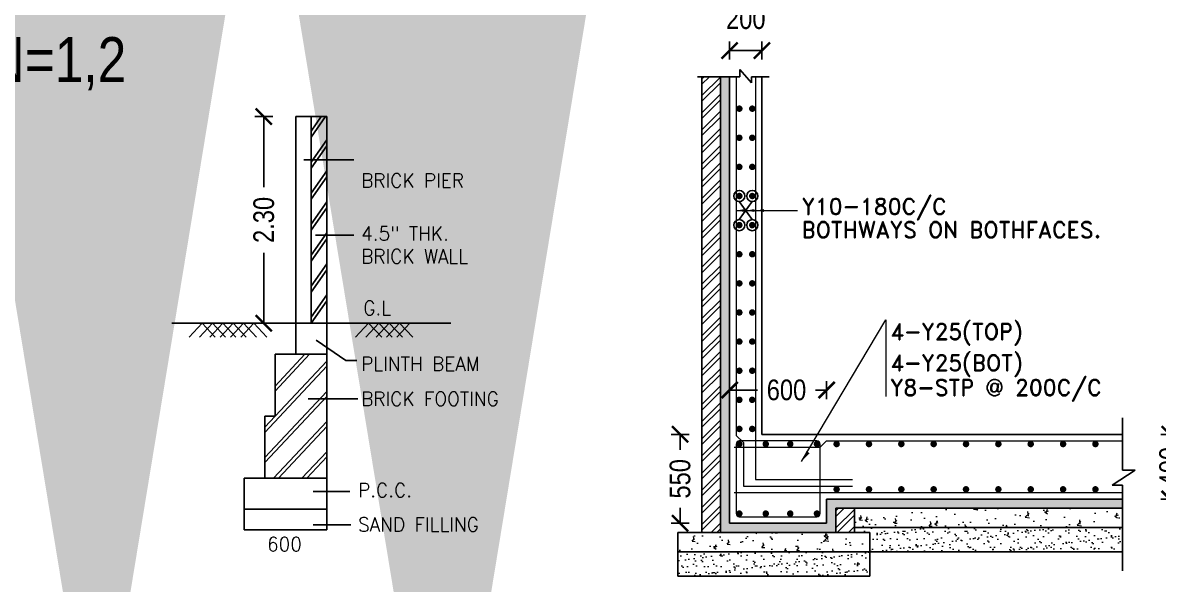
# Model space of a CAD drawing. Header units: metres. Extents: x 144 to 1259, y -1474 to -210.
# Drawn here: x 1181.23 to 1193.86, y -1193.23 to -1186.98 of the extents above; entities that cross this region are included whole.
import ezdxf

# ---------------------------------------------------------------- set-up
doc = ezdxf.new("R2010")
doc.units = ezdxf.units.M
for name, color, linetype in [('2CON', 1, 'Continuous'), ('BLK_1_FLR_1_BLT_UP_AREA_DEDUCT', 1, 'Continuous'), ('COMPOUNDWALL', 58, 'Continuous'), ('wall', 2, 'Continuous')]:
    doc.layers.add(name, color=color, linetype=linetype)
for name, color, linetype, lineweight in [('5CON', 2, 'Continuous', 9), ('COL', 242, 'Continuous', 9), ('TEXT', 4, 'Continuous', 18)]:
    doc.layers.add(name, color=color, linetype=linetype, lineweight=lineweight)
doc.styles.add('ROMAND', font='ROMAND.SHX')
doc.styles.add('RS1', font='romans.shx', dxfattribs={"width": 0.75})
doc.styles.get("Standard").update_dxf_attribs({"font": 'swissck.ttf'})
doc.styles.add('STYLE1', font='swissck.ttf', dxfattribs={"height": 0.23})
doc.styles.add('T1', font='ROMANS.shx', dxfattribs={"width": 0.96, "height": 4})
doc.dimstyles.new('DIM-25', dxfattribs={"dimscale": 0.25, "dimtxt": 200, "dimasz": 100, "dimexe": 25, "dimexo": 25, "dimgap": 35, "dimtad": 1, "dimdec": 0, "dimrnd": 5, "dimzin": 0, "dimdsep": 46, "dimtxsty": 'RS1', "dimblk": 'ARCHTICK', "dimcen": 100, "dimdle": 25, "dimclrd": 8, "dimclre": 8, "dimclrt": 4, "dimadec": 0, "dimazin": 0, "dimtfac": 0.5, "dimtdec": 0, "dimtmove": 1, "dimatfit": 0, "dimfxl": 0, "dimfrac": 1, "dimtolj": 1, "dimtzin": 0, "dimarcsym": 0})
doc.dimstyles.get("Standard").update_dxf_attribs({"dimtxt": 0.23, "dimasz": 0.18, "dimexe": 0.1, "dimexo": 0, "dimgap": 0.09, "dimtad": 0, "dimzin": 0, "dimdsep": 46, "dimtxsty": 'STYLE1', "dimblk": 'ARCHTICK', "dimcen": 0.09, "dimadec": 0, "dimazin": 0, "dimtfac": 1, "dimtofl": 0, "dimtmove": 2, "dimatfit": 3, "dimfxl": 0, "dimtolj": 1, "dimtzin": 0, "dimarcsym": 0})

# ---------------------------------------------------------------- blocks, each defined once
blk = doc.blocks.new('_ArchTick')
at = {"color": 0, "const_width": 0.15}
blk.add_lwpolyline([(-0.5, -0.5), (0.5, 0.5)], dxfattribs=at)
blk = doc.blocks.new('*D268')
at = {"layer": 'COMPOUNDWALL', "color": 0, "lineweight": -2}
for p, q in [((1184.01, -1188.021), (1183.81, -1188.021)), ((1183.91, -1188.021), (1183.91, -1188.805)), ((1183.91, -1190.321), (1183.91, -1189.536)), ((1184.01, -1190.321), (1183.81, -1190.321))]:
    blk.add_line(p, q, dxfattribs=at)
at = {"layer": 'Defpoints', "color": 0}
for p in [(1183.91, -1188.021), (1184.265, -1188.021), (1184.265, -1190.321)]:
    blk.add_point(p, dxfattribs=at)
at = {"layer": 'COMPOUNDWALL', "color": 0, "lineweight": -2, "xscale": 0.18, "yscale": 0.18, "zscale": 0.18}
for p, rotation in [((1183.91, -1188.021), 90), ((1183.91, -1190.321), 270)]:
    blk.add_blockref('_ArchTick', p, dxfattribs=dict(at, rotation=rotation))
at = {"layer": 'COMPOUNDWALL', "color": 0, "lineweight": 30, "insert": (1183.91, -1189.171), "char_height": 0.23, "attachment_point": 5, "rotation": 90, "style": 'STYLE1'}
blk.add_mtext('\\A1;2.30', dxfattribs=at)
blk = doc.blocks.new('*D343')
at = {"color": 0, "lineweight": -2}
for p, q in [((1189.094, -1191.164), (1189.094, -1190.964)), ((1190.174, -1191.164), (1190.174, -1190.964)), ((1189.094, -1191.064), (1189.404, -1191.064)), ((1190.174, -1191.064), (1190.05, -1191.064))]:
    blk.add_line(p, q, dxfattribs=at)
at = {"layer": 'Defpoints', "color": 0}
for p in [(1190.174, -1191.064), (1189.094, -1191.557), (1190.174, -1191.557)]:
    blk.add_point(p, dxfattribs=at)
at = {"color": 0, "lineweight": -2, "xscale": 0.18, "yscale": 0.18, "zscale": 0.18, "rotation": 180}
blk.add_blockref('_ArchTick', (1189.094, -1191.064), dxfattribs=at)
at = {"color": 0, "lineweight": -2, "xscale": 0.18, "yscale": 0.18, "zscale": 0.18}
blk.add_blockref('_ArchTick', (1190.174, -1191.064), dxfattribs=at)
at = {"color": 0, "insert": (1189.727, -1191.064), "char_height": 0.23, "attachment_point": 5, "style": 'STYLE1'}
blk.add_mtext('\\A1;600', dxfattribs=at)
blk = doc.blocks.new('*D344')
at = {"color": 0, "lineweight": -2}
for p, q in [((1188.643, -1191.557), (1188.443, -1191.557)), ((1188.543, -1191.557), (1188.543, -1191.73)), ((1188.543, -1192.547), (1188.543, -1192.375)), ((1188.643, -1192.547), (1188.443, -1192.547))]:
    blk.add_line(p, q, dxfattribs=at)
at = {"layer": 'Defpoints', "color": 0}
for p in [(1188.543, -1191.557), (1189.094, -1191.557), (1189.094, -1192.547)]:
    blk.add_point(p, dxfattribs=at)
at = {"color": 0, "lineweight": -2, "xscale": 0.18, "yscale": 0.18, "zscale": 0.18}
for p, rotation in [((1188.543, -1191.557), 90), ((1188.543, -1192.547), 270)]:
    blk.add_blockref('_ArchTick', p, dxfattribs=dict(at, rotation=rotation))
at = {"color": 0, "insert": (1188.543, -1192.052), "char_height": 0.23, "attachment_point": 5, "rotation": 90, "style": 'STYLE1'}
blk.add_mtext('\\A1;550', dxfattribs=at)
blk = doc.blocks.new('*D345')
at = {"color": 0, "lineweight": -2}
for p, q in [((1193.992, -1191.557), (1193.992, -1191.377)), ((1193.892, -1191.557), (1194.092, -1191.557)), ((1193.892, -1192.277), (1194.092, -1192.277)), ((1193.992, -1192.277), (1193.992, -1192.457))]:
    blk.add_line(p, q, dxfattribs=at)
at = {"layer": 'Defpoints', "color": 0}
for p in [(1193.466, -1191.557), (1193.466, -1192.277), (1193.992, -1192.277)]:
    blk.add_point(p, dxfattribs=at)
at = {"color": 0, "lineweight": -2, "xscale": 0.18, "yscale": 0.18, "zscale": 0.18}
for p, rotation in [((1193.992, -1191.557), 270), ((1193.992, -1192.277), 90)]:
    blk.add_blockref('_ArchTick', p, dxfattribs=dict(at, rotation=rotation))
at = {"color": 0, "insert": (1193.992, -1191.917), "char_height": 0.23, "attachment_point": 5, "rotation": 90, "style": 'STYLE1'}
blk.add_mtext('\\A1;400', dxfattribs=at)
blk = doc.blocks.new('*D346')
at = {"color": 0, "lineweight": -2}
for p, q in [((1189.094, -1187.386), (1189.094, -1187.186)), ((1189.454, -1187.386), (1189.454, -1187.186)), ((1189.094, -1187.286), (1189.454, -1187.286))]:
    blk.add_line(p, q, dxfattribs=at)
at = {"layer": 'Defpoints', "color": 0}
for p in [(1189.454, -1187.286), (1189.094, -1187.577), (1189.454, -1187.577)]:
    blk.add_point(p, dxfattribs=at)
at = {"color": 0, "lineweight": -2, "xscale": 0.18, "yscale": 0.18, "zscale": 0.18, "rotation": 180}
blk.add_blockref('_ArchTick', (1189.094, -1187.286), dxfattribs=at)
at = {"color": 0, "lineweight": -2, "xscale": 0.18, "yscale": 0.18, "zscale": 0.18}
blk.add_blockref('_ArchTick', (1189.454, -1187.286), dxfattribs=at)
at = {"color": 0, "insert": (1189.274, -1186.933), "char_height": 0.23, "attachment_point": 5, "style": 'STYLE1'}
blk.add_mtext('\\A1;200', dxfattribs=at)

msp = doc.modelspace()

# ---------------------------------------------------------------- hatches: boundary and pattern name
at = {"layer": '2CON'}
h = msp.add_hatch(dxfattribs=at)
h.set_pattern_fill('ANSI32', scale=0.36, style=0)
h.set_pattern_definition([(45, (27064.08195, 14644.22318), (-0.0954594163, 0.0954594163), []), (45, (27064.14559, 14644.22318), (-0.0954594163, 0.0954594163), [])])
h.paths.add_polyline_path([(1188.993, -1187.577), (1188.786, -1187.577), (1188.786, -1192.648), (1188.993, -1192.648)])
h = msp.add_hatch(dxfattribs=at)
h.set_pattern_fill('ANSI32', scale=0.36, style=0)
h.set_pattern_definition([(45, (27057.56867, 14640.00084), (-0.0954594163, 0.0954594163), []), (45, (27057.63231, 14640.00084), (-0.0954594163, 0.0954594163), [])])
h.paths.add_polyline_path([(1190.482, -1192.378), (1190.275, -1192.378), (1190.275, -1192.648), (1190.482, -1192.648)])
at = {"layer": 'COL'}
h = msp.add_hatch(dxfattribs=at)
h.set_pattern_fill('ZIGZAG', scale=0.36, style=0)
h.set_pattern_definition([(0, (27057.56867, 14640.00084), (0.04500000039, 0.04500000039), [0.04500000039, -0.04500000039]), (90, (27057.61367, 14640.00084), (-0.04500000039, 0.04500000039), [0.04500000039, -0.04500000039])])
h.paths.add_polyline_path([(1190.275, -1192.648), (1190.275, -1192.378), (1193.466, -1192.378), (1193.466, -1192.277), (1190.174, -1192.277), (1190.174, -1192.547), (1189.094, -1192.547), (1189.094, -1187.577), (1188.993, -1187.577), (1188.993, -1192.648)])
h = msp.add_hatch(dxfattribs=at)
h.set_pattern_fill('AR-CONC', scale=0.054, style=0)
h.set_pattern_definition([(50, (27057.56867, 14640.00084), (0.387320502, -0.0338861532), [0.0405000004, -0.445500004]), (355, (27057.56867, 14640.00084), (-0.074925721, 0.4061837557), [0.0324000003, -0.356400003]), (100.4514, (27057.60095, 14639.998), (0.312395069, 0.372297356), [0.034419703, -0.378616744]), (46.1842, (27057.56867, 14640.10884), (0.576310171, -0.0893802685), [0.06075, -0.668250006]), (96.6356, (27057.6167, 14640.1014), (0.504717865, 0.526023655), [0.051629556, -0.567925025]), (351.1842, (27057.56867, 14640.10884), (0.504717455, 0.526024049), [0.0486, -0.534600005]), (21, (27057.62267, 14640.08184), (0.322329811, -0.217414203), [0.0405000004, -0.445500004]), (326, (27057.62267, 14640.08184), (0.1313902804, 0.3915810277), [0.0324000003, -0.356400003]), (71.4514, (27057.64953, 14640.06372), (0.4537202234, 0.1741664697), [0.034419703, -0.378616744]), (37.5, (27057.56867, 14640.00084), (0.0065663219, 0.1797626826), [0, -0.352080003, 0, -0.3618000031, 0, -0.3577500031]), (7.5, (27057.56867, 14640.00084), (0.1420575515, 0.2129823263), [0, -0.2062800018, 0, -0.343980003, 0, -0.1363500012]), (327.5, (27057.44825, 14640.00084), (0.28826411804, -0.01217963084), [0, -0.1350000012, 0, -0.4212000037, 0, -0.5589000049]), (317.5, (27057.39425, 14640.00084), (0.3149205342, 0.054056691), [0, -0.1755000015, 0, -0.2797200024, 0, -0.3969000034])])
h.paths.add_polyline_path([(1190.482, -1192.378), (1190.482, -1192.594), (1193.466, -1192.594), (1193.466, -1192.378)])
h.paths.add_polyline_path([(1190.656, -1192.864), (1190.656, -1192.648), (1188.516, -1192.648), (1188.516, -1192.864)])
h = msp.add_hatch(dxfattribs=at)
h.set_pattern_fill('AR-SAND', scale=0.072, style=0)
h.set_pattern_definition([(37.5, (27057.56867, 14640.00084), (-0.00453552182, 0.13873131257), [0, -0.10944000095, 0, -0.12240000106, 0, -0.117000001]), (7.5, (27057.56867, 14640.00084), (0.1274239239, 0.2031945185), [0, -0.0590400005, 0, -0.09864000086, 0, -0.03780000033]), (327.5, (27057.48011, 14640.00084), (0.224218216, 0.00040745186), [0, -0.0360000003, 0, -0.12960000113, 0, -0.16920000147]), (317.5, (27057.48011, 14640.00084), (0.2164411174, 0.0631926412), [0, -0.01800000016, 0, -0.08496000074, 0, -0.09720000084])])
h.paths.add_polyline_path([(1190.482, -1192.594), (1190.482, -1192.648), (1190.656, -1192.648), (1190.656, -1192.864), (1193.466, -1192.864), (1193.466, -1192.594)])
h.paths.add_polyline_path([(1190.656, -1193.134), (1190.656, -1192.864), (1188.516, -1192.864), (1188.516, -1193.134)])

# ---------------------------------------------------------------- linework, layer by layer
at = {"color": 7}
for p, q in [((1184.265, -1188.021), (1184.265, -1190.321)), ((1184.437, -1188.021), (1184.265, -1188.021)), ((1184.437, -1188.021), (1184.437, -1190.321)), ((1184.437, -1188.251), (1184.596, -1188.021)), ((1184.61, -1188.021), (1184.437, -1188.021)), ((1184.437, -1188.183), (1184.549, -1188.021)), ((1184.61, -1190.321), (1184.61, -1188.021)), ((1184.437, -1188.528), (1184.61, -1188.278)), ((1184.437, -1188.596), (1184.61, -1188.345)), ((1184.355, -1188.503), (1184.91, -1188.503)), ((1184.437, -1188.873), (1184.61, -1188.623)), ((1184.437, -1188.941), (1184.61, -1188.69)), ((1184.437, -1189.218), (1184.61, -1188.968)), ((1184.437, -1189.286), (1184.61, -1189.035)), ((1184.437, -1189.563), (1184.61, -1189.313)), ((1184.487, -1189.341), (1184.91, -1189.341)), ((1184.437, -1189.631), (1184.61, -1189.38)), ((1184.437, -1189.908), (1184.61, -1189.658)), ((1184.437, -1189.976), (1184.61, -1189.725)), ((1184.437, -1190.253), (1184.61, -1190.003)), ((1184.437, -1190.321), (1184.61, -1190.07)), ((1184.265, -1190.321), (1182.885, -1190.321)), ((1183.078, -1190.474), (1183.224, -1190.321)), ((1183.193, -1190.474), (1183.339, -1190.321)), ((1183.37, -1190.474), (1183.224, -1190.321)), ((1183.308, -1190.474), (1183.454, -1190.321)), ((1183.485, -1190.474), (1183.339, -1190.321)), ((1183.423, -1190.474), (1183.569, -1190.321)), ((1183.6, -1190.474), (1183.454, -1190.321)), ((1183.538, -1190.474), (1183.684, -1190.321)), ((1183.715, -1190.474), (1183.569, -1190.321)), ((1183.653, -1190.474), (1183.799, -1190.321)), ((1183.83, -1190.474), (1183.684, -1190.321)), ((1183.945, -1190.474), (1183.799, -1190.321)), ((1184.61, -1190.321), (1184.265, -1190.321)), ((1184.265, -1190.321), (1184.265, -1190.666)), ((1184.61, -1190.666), (1184.61, -1190.321)), ((1184.61, -1190.321), (1185.99, -1190.321)), ((1184.93, -1190.474), (1185.076, -1190.321)), ((1185.045, -1190.474), (1185.191, -1190.321)), ((1185.222, -1190.474), (1185.076, -1190.321)), ((1185.16, -1190.474), (1185.306, -1190.321)), ((1185.337, -1190.474), (1185.191, -1190.321)), ((1185.275, -1190.474), (1185.421, -1190.321)), ((1185.452, -1190.474), (1185.306, -1190.321)), ((1185.39, -1190.474), (1185.536, -1190.321)), ((1185.567, -1190.474), (1185.421, -1190.321)), ((1184.493, -1190.508), (1184.821, -1190.734)), ((1183.92, -1191.479), (1184.61, -1190.742)), ((1184.61, -1190.666), (1184.035, -1190.666)), ((1184.035, -1190.666), (1184.035, -1191.356)), ((1184.035, -1191.076), (1184.419, -1190.666)), ((1184.035, -1191.02), (1184.367, -1190.666)), ((1184.61, -1191.356), (1184.61, -1190.666)), ((1184.821, -1190.734), (1184.946, -1190.734)), ((1183.92, -1191.535), (1184.61, -1190.798)), ((1183.92, -1191.815), (1184.61, -1191.079)), ((1183.92, -1191.871), (1184.61, -1191.135)), ((1184.403, -1191.163), (1184.957, -1191.163)), ((1184.035, -1191.356), (1183.92, -1191.356)), ((1183.92, -1191.356), (1183.92, -1192.046)), ((1184.61, -1192.046), (1184.61, -1191.356)), ((1184.019, -1192.046), (1184.61, -1191.415)), ((1184.072, -1192.046), (1184.61, -1191.471)), ((1184.334, -1192.046), (1184.61, -1191.752)), ((1184.387, -1192.046), (1184.61, -1191.808)), ((1184.61, -1192.046), (1183.69, -1192.046)), ((1183.69, -1192.046), (1183.69, -1192.621)), ((1184.61, -1192.621), (1184.61, -1192.046)), ((1184.459, -1192.192), (1184.867, -1192.192)), ((1184.61, -1192.391), (1183.69, -1192.391)), ((1183.69, -1192.621), (1184.61, -1192.621)), ((1184.459, -1192.565), (1184.878, -1192.565))]:
    msp.add_line(p, q, dxfattribs=at)
at = {"layer": '2CON', "color": 7}
for p, q in [((1188.736, -1187.577, 0.554), (1189.206, -1187.577, 0.554)), ((1188.786, -1187.577), (1188.786, -1192.648)), ((1188.993, -1187.577), (1188.993, -1192.648)), ((1189.094, -1187.577), (1189.094, -1192.547)), ((1189.206, -1187.497, 0.554), (1189.339, -1187.646, 0.554)), ((1189.206, -1187.577, 0.554), (1189.206, -1187.497, 0.554)), ((1189.339, -1187.577, 0.554), (1189.533, -1187.577, 0.554)), ((1189.339, -1187.646, 0.554), (1189.339, -1187.577, 0.554)), ((1189.454, -1187.577), (1189.454, -1191.557)), ((1189.346, -1188.966), (1189.202, -1189.167)), ((1189.202, -1188.966), (1189.346, -1189.167)), ((1193.466, -1191.954), (1193.466, -1191.374)), ((1190.174, -1191.557), (1189.454, -1191.557)), ((1190.174, -1191.557), (1193.466, -1191.557)), ((1193.607, -1191.954), (1193.351, -1192.122)), ((1193.466, -1191.954), (1193.607, -1191.954)), ((1193.351, -1192.122), (1193.466, -1192.122)), ((1193.466, -1193.076), (1193.466, -1192.122)), ((1190.174, -1192.277), (1193.466, -1192.277)), ((1190.174, -1192.547), (1190.174, -1192.277)), ((1190.275, -1192.378), (1193.466, -1192.378)), ((1190.275, -1192.648), (1190.275, -1192.378)), ((1190.482, -1192.648), (1190.482, -1192.378)), ((1188.516, -1192.648), (1190.656, -1192.648)), ((1188.516, -1192.648), (1188.516, -1193.134)), ((1189.094, -1192.547), (1190.174, -1192.547)), ((1190.482, -1192.594), (1193.466, -1192.594)), ((1190.656, -1193.134), (1190.656, -1192.648)), ((1188.516, -1192.864), (1190.656, -1192.864)), ((1190.656, -1192.864), (1193.466, -1192.864)), ((1188.516, -1193.134), (1190.656, -1193.134))]:
    msp.add_line(p, q, dxfattribs=at)
for centre in [(1189.202, -1188.905), (1189.346, -1188.905), (1189.202, -1189.229), (1189.346, -1189.229)]:
    msp.add_circle(centre, 0.0619, dxfattribs=at)
at = {"layer": '5CON', "color": 7}
for p, q in [((1189.166, -1187.577), (1189.166, -1191.57)), ((1189.382, -1187.577), (1189.382, -1192.061)), ((1189.247, -1191.647), (1189.166, -1191.57)), ((1190.066, -1191.629), (1189.202, -1191.629)), ((1190.102, -1191.701), (1190.174, -1191.629)), ((1190.174, -1191.629), (1193.466, -1191.629)), ((1189.144, -1191.701), (1190.102, -1191.701)), ((1189.166, -1191.665), (1189.166, -1192.439)), ((1189.247, -1191.647), (1189.247, -1192.133)), ((1190.102, -1192.439), (1190.102, -1191.665)), ((1189.247, -1192.133), (1190.462, -1192.133)), ((1189.382, -1192.061), (1190.462, -1192.061)), ((1189.144, -1192.205), (1193.466, -1192.205)), ((1189.202, -1192.475), (1190.066, -1192.475))]:
    msp.add_line(p, q, dxfattribs=at)
at = {"layer": '5CON', "color": 7, "const_width": 0.036}
for points in [[(1189.184, -1187.933, -1), (1189.22, -1187.933, -1)], [(1189.328, -1187.933, -1), (1189.364, -1187.933, -1)], [(1189.184, -1188.257, -1), (1189.22, -1188.257, -1)], [(1189.328, -1188.257, -1), (1189.364, -1188.257, -1)], [(1189.184, -1188.581, -1), (1189.22, -1188.581, -1)], [(1189.328, -1188.581, -1), (1189.364, -1188.581, -1)], [(1189.184, -1188.905, -1), (1189.22, -1188.905, -1)], [(1189.328, -1188.905, -1), (1189.364, -1188.905, -1)], [(1189.184, -1189.229, -1), (1189.22, -1189.229, -1)], [(1189.328, -1189.229, -1), (1189.364, -1189.229, -1)], [(1189.184, -1189.553, -1), (1189.22, -1189.553, -1)], [(1189.328, -1189.553, -1), (1189.364, -1189.553, -1)], [(1189.184, -1189.877, -1), (1189.22, -1189.877, -1)], [(1189.328, -1189.877, -1), (1189.364, -1189.877, -1)], [(1189.184, -1190.201, -1), (1189.22, -1190.201, -1)], [(1189.328, -1190.201, -1), (1189.364, -1190.201, -1)], [(1189.184, -1190.525, -1), (1189.22, -1190.525, -1)], [(1189.328, -1190.525, -1), (1189.364, -1190.525, -1)], [(1189.184, -1190.849, -1), (1189.22, -1190.849, -1)], [(1189.328, -1190.849, -1), (1189.364, -1190.849, -1)], [(1189.184, -1191.173, -1), (1189.22, -1191.173, -1)], [(1189.328, -1191.173, -1), (1189.364, -1191.173, -1)], [(1189.184, -1191.497, -1), (1189.22, -1191.497, -1)], [(1189.328, -1191.497, -1), (1189.364, -1191.497, -1)], [(1189.184, -1191.665, -1), (1189.22, -1191.665, -1)], [(1189.478, -1191.665, -1), (1189.514, -1191.665, -1)], [(1189.787, -1191.665, 1), (1189.751, -1191.665, 1)], [(1190.084, -1191.665, 1), (1190.048, -1191.665, 1)], [(1190.267, -1191.665, -1), (1190.303, -1191.665, -1)], [(1190.627, -1191.665, -1), (1190.663, -1191.665, -1)], [(1190.987, -1191.665, -1), (1191.023, -1191.665, -1)], [(1191.347, -1191.665, -1), (1191.383, -1191.665, -1)], [(1191.707, -1191.665, -1), (1191.743, -1191.665, -1)], [(1192.067, -1191.665, -1), (1192.103, -1191.665, -1)], [(1192.427, -1191.665, -1), (1192.463, -1191.665, -1)], [(1192.787, -1191.665, -1), (1192.823, -1191.665, -1)], [(1193.147, -1191.665, -1), (1193.183, -1191.665, -1)], [(1190.267, -1192.169, 1), (1190.303, -1192.169, 1)], [(1190.627, -1192.169, 1), (1190.663, -1192.169, 1)], [(1190.987, -1192.169, 1), (1191.023, -1192.169, 1)], [(1191.347, -1192.169, 1), (1191.383, -1192.169, 1)], [(1191.707, -1192.169, 1), (1191.743, -1192.169, 1)], [(1192.067, -1192.169, 1), (1192.103, -1192.169, 1)], [(1192.427, -1192.169, 1), (1192.463, -1192.169, 1)], [(1192.787, -1192.169, 1), (1192.823, -1192.169, 1)], [(1193.147, -1192.169, 1), (1193.183, -1192.169, 1)], [(1189.184, -1192.439, 1), (1189.22, -1192.439, 1)], [(1189.478, -1192.439, 1), (1189.514, -1192.439, 1)], [(1189.787, -1192.439, -1), (1189.751, -1192.439, -1)], [(1190.084, -1192.439, -1), (1190.048, -1192.439, -1)]]:
    msp.add_lwpolyline(points, format="xyb", close=True, dxfattribs=at)
at = {"layer": '5CON', "color": 7}
for centre, start, end in [((1189.202, -1191.665), 90, 180), ((1190.066, -1191.665), 0, 90), ((1189.202, -1192.439), 180, 270), ((1190.066, -1192.439), 270, 0)]:
    msp.add_arc(centre, 0.036, start, end, dxfattribs=at)
at = {"layer": 'COL', "color": 7}
for p, q in [((1189.166, -1189.067), (1189.848, -1189.067)), ((1189.895, -1191.858), (1190.834, -1190.284)), ((1190.834, -1190.284), (1190.834, -1191.135))]:
    msp.add_line(p, q, dxfattribs=at)
for points in [[(1189.26, -1189.082), (1189.26, -1189.051), (1189.166, -1189.067)], [(1189.368, -1189.082), (1189.368, -1189.051), (1189.274, -1189.067)], [(1189.476, -1189.082), (1189.476, -1189.051), (1189.382, -1189.067)], [(1189.985, -1191.767), (1189.95, -1191.743), (1189.895, -1191.858)]]:
    msp.add_solid(points, dxfattribs=at)

# ---------------------------------------------------------------- texts
at = {"color": 7, "style": 'T1', "width": 0.96}
for s, height, p in [('BRICK PIER', 0.1572, (1184.993, -1188.812)), ('4.5" THK.', 0.1572, (1184.993, -1189.401)), ('BRICK WALL', 0.1572, (1184.993, -1189.655)), ('G.L', 0.1572, (1185.017, -1190.23)), ('PLINTH BEAM', 0.15717, (1184.993, -1190.85)), ('BRICK FOOTING', 0.15717, (1184.993, -1191.241)), ('P.C.C.', 0.1572, (1184.959, -1192.257)), ('SAND FILLING', 0.15717, (1184.959, -1192.638)), ('600', 0.1572, (1183.946, -1192.858))]:
    msp.add_text(s, height=height, dxfattribs=at).set_placement(p)
at = {"layer": 'BLK_1_FLR_1_BLT_UP_AREA_DEDUCT', "color": 18, "insert": (1174.756, -1187.137), "char_height": 0.5, "attachment_point": 1}
msp.add_mtext_dynamic_manual_height_columns('TYPICAL_FLOOR_PLAN=1,2', width=10.59707, gutter_width=0.9, heights=[0], dxfattribs=at)
at = {"layer": 'TEXT', "color": 7, "lineweight": 15, "style": 'ROMAND'}
for s, p in [('Y10-180C/C', (1189.897, -1189.111)), ('BOTHWAYS ON BOTHFACES.', (1189.897, -1189.37)), ('4-Y25(TOP)', (1190.882, -1190.504)), ('4-Y25(BOT)', (1190.882, -1190.852)), ('Y8-STP @ 200C/C', (1190.882, -1191.127))]:
    msp.add_text(s, height=0.18, dxfattribs=at).set_placement(p)

# ---------------------------------------------------------------- dimensions: what is measured, and where the dimension line sits
at = {"color": 7}
dim = msp.add_linear_dim(base=(1189.454, -1187.286), p1=(1189.094, -1187.577), p2=(1189.454, -1187.577), text='200', dimstyle='Standard', dxfattribs=at)
dim.commit()
dim.dimension.update_dxf_attribs({"geometry": '*D346', "text_midpoint": (1189.274, -1186.933)})
dim = msp.add_linear_dim(base=(1190.174, -1191.064), p1=(1189.094, -1191.557), p2=(1190.174, -1191.557), text='600', dimstyle='Standard', dxfattribs=at)
dim.commit()
dim.dimension.update_dxf_attribs({"geometry": '*D343', "text_midpoint": (1189.727, -1191.064), "dimtype": 160})
for base, p1, p2, text, picture, middle in [((1193.992, -1192.277), (1193.466, -1191.557), (1193.466, -1192.277), '400', '*D345', (1193.992, -1191.917)), ((1188.543, -1191.557), (1189.094, -1192.547), (1189.094, -1191.557), '550', '*D344', (1188.543, -1192.052))]:
    dim = msp.add_linear_dim(base=base, p1=p1, p2=p2, angle=90, text=text, dimstyle='Standard', dxfattribs=at)
    dim.commit()
    dim.dimension.update_dxf_attribs({"geometry": picture, "text_midpoint": middle})
at = {"layer": 'COMPOUNDWALL', "lineweight": 30}
dim = msp.add_linear_dim(base=(1183.91, -1188.021), p1=(1184.265, -1190.321), p2=(1184.265, -1188.021), angle=90, dimstyle='Standard', dxfattribs=at)
dim.commit()
dim.dimension.update_dxf_attribs({"geometry": '*D268', "text_midpoint": (1183.91, -1189.171)})

# ---------------------------------------------------------------- leaders
at = {"layer": 'wall', "color": 7, "ltscale": 15}
for points in [[(1182.05, -1195.597), (1182.05, -1194.911), (1181.989, -1194.911)], [(1185.898, -1196.613), (1185.898, -1196.461), (1186.144, -1196.461)], [(1185.292, -1196.104), (1185.956, -1196.105)]]:
    msp.add_leader(points, dimstyle='DIM-25', dxfattribs=at)

doc.saveas('drawing.dxf')
